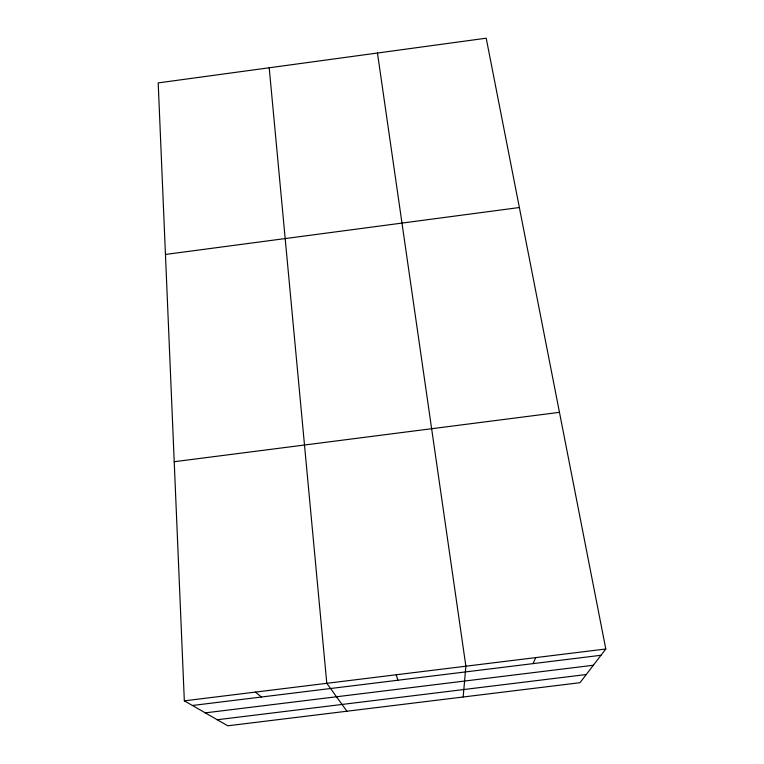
<?xml version="1.0" encoding="UTF-8"?>
<svg xmlns="http://www.w3.org/2000/svg" width="764" height="764" viewBox="0 0 764 764"><rect width="100%" height="100%" fill="white"/><g stroke="black" fill="none" stroke-linecap="round" stroke-linejoin="round"><path stroke-width="1.15" d="M463.175 696.997L465.878 666.198L377.464 53.022M533.081 663.62L535.736 657.603M605.804 648.989L579.991 682.701L227.777 725.8L184.334 700.836L158.196 82.904L486.21 38.2L605.804 648.989L184.334 700.836M165.454 254.45L519.367 207.522M174.221 461.714L559.468 412.34M192.433 705.487L600.991 655.273M205.277 712.869L593.351 665.253M217.234 719.745L586.246 674.526M255.453 692.089L261.383 697.007M346.942 711.217L326.791 683.312L269.205 67.776M396.229 674.765L397.863 680.237"/></g></svg>
